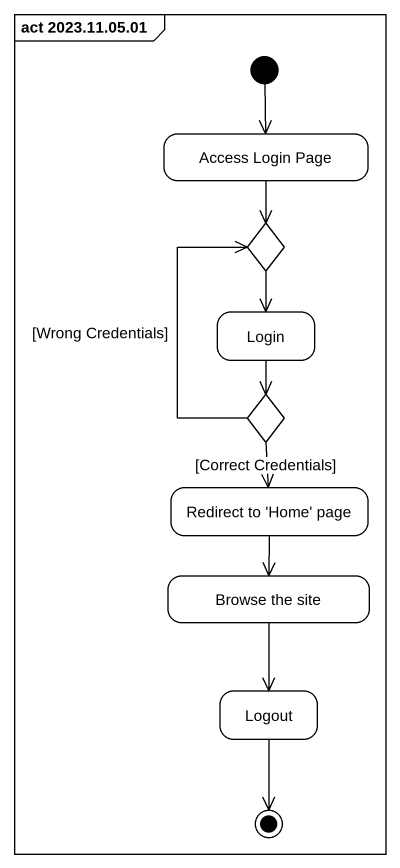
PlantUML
@startuml
mainframe act 2023.11.05.01
hide empty description
state "Access Login Page" as Access_Login_Page
state choice1 <<choice>>
state Login
state choice2 <<choice>>
state "Redirect to 'Home' page" as Redirect_to_Home_page
state "Browse the site" as Browse_the_site
state Logout
[*] --> Access_Login_Page
Access_Login_Page --> choice1
choice1 --> Login
Login --> choice2
choice2 -up-> choice1 : [Wrong Credentials]
choice2 --> Redirect_to_Home_page : [Correct Credentials]
Redirect_to_Home_page --> Browse_the_site
Browse_the_site --> Logout
Logout --> [*]
@enduml
